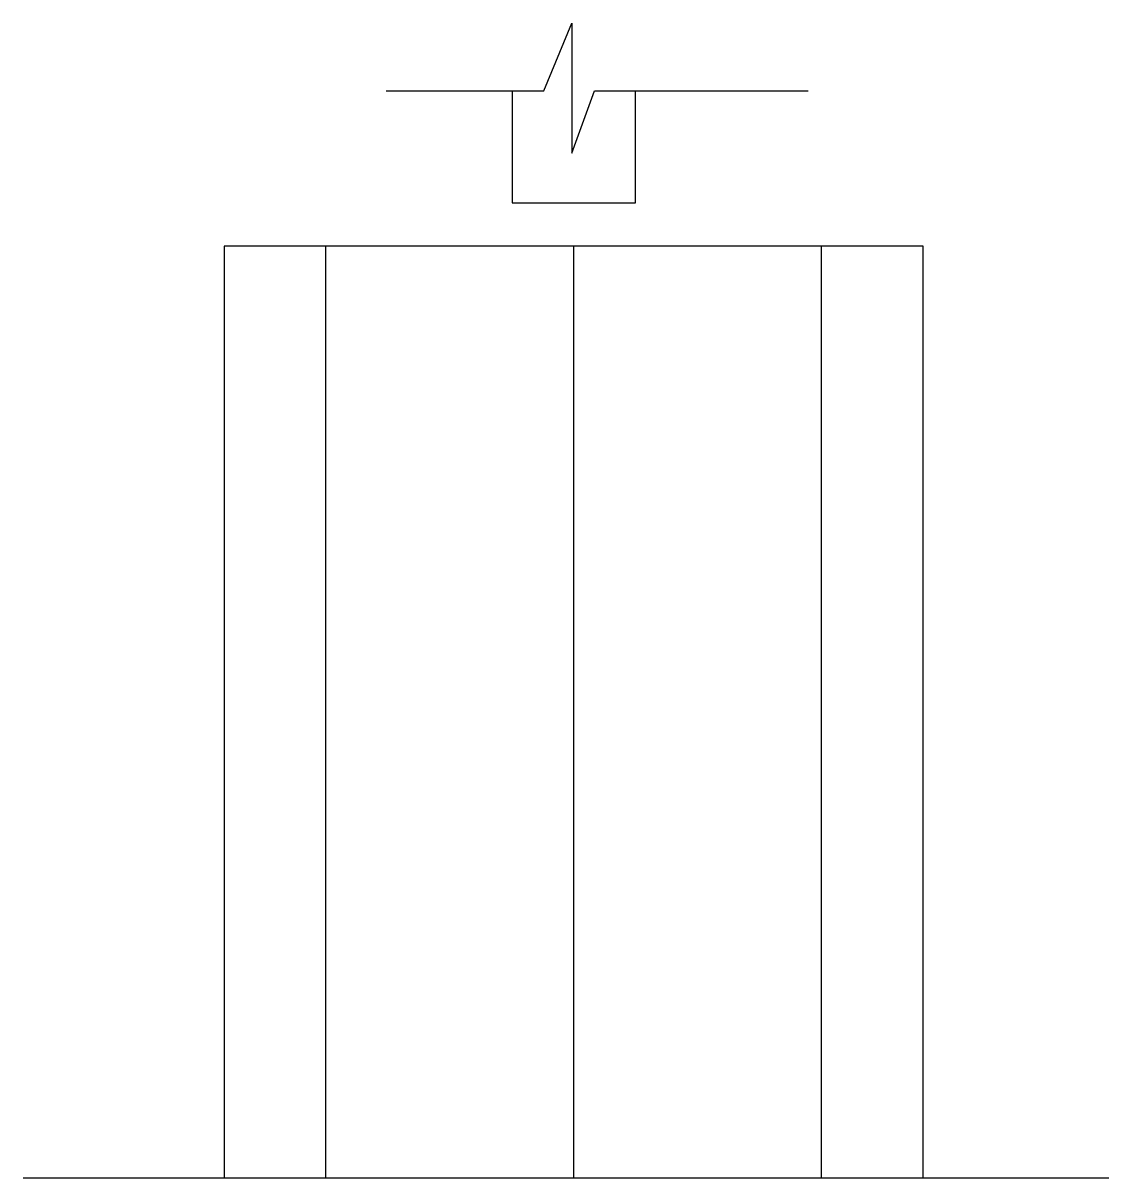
# Model space of a CAD drawing. Header units: metres. Extents: x 13472.1 to 13485.4, y 18618.2 to 18632.4.
import ezdxf

# ---------------------------------------------------------------- set-up
doc = ezdxf.new("R2010")
doc.units = ezdxf.units.M
doc.layers.add('PUB_DIM', color=90, linetype='Continuous')
doc.layers.add('PUB_TEXT', color=7, linetype='Continuous')

msp = doc.modelspace()

# ---------------------------------------------------------------- linework, layer by layer
for points in [[(13478.13, 18631.55), (13478.13, 18630.18), (13479.64, 18630.18), (13479.64, 18631.55)], [(13472.15, 18618.25), (13485.43, 18618.25)]]:
    msp.add_lwpolyline(points)
at = {"layer": 'PUB_DIM'}
for p, q in [((13478.52, 18631.55), (13478.86, 18632.38)), ((13478.86, 18632.38), (13478.86, 18630.79)), ((13476.59, 18631.55), (13478.52, 18631.55)), ((13478.86, 18630.79), (13479.14, 18631.55)), ((13479.14, 18631.55), (13481.75, 18631.55)), ((13475.85, 18629.65), (13475.85, 18618.25)), ((13478.88, 18629.65), (13478.88, 18618.25)), ((13481.91, 18629.65), (13481.91, 18618.25))]:
    msp.add_line(p, q, dxfattribs=at)
at = {"layer": 'PUB_TEXT'}
msp.add_lwpolyline([(13483.16, 18618.25), (13483.16, 18629.65), (13474.61, 18629.65), (13474.61, 18618.25)], dxfattribs=at)

doc.saveas('drawing.dxf')
